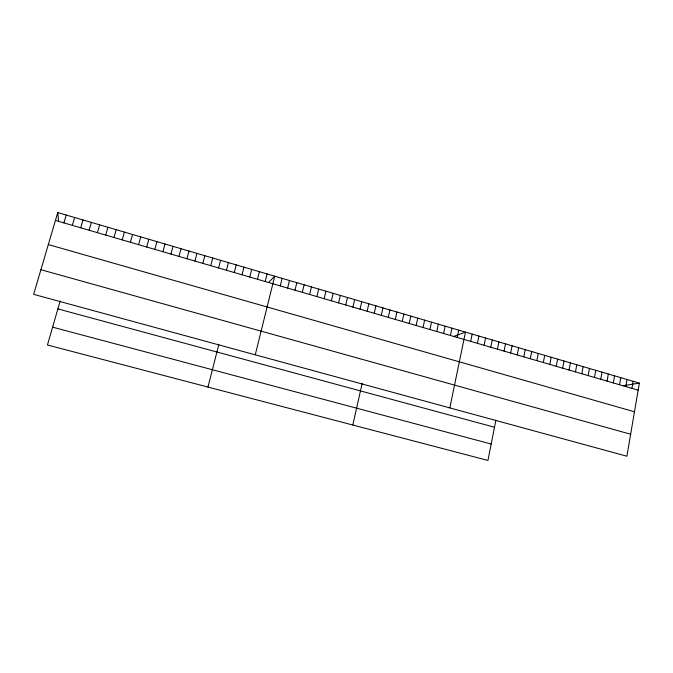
<?xml version="1.0" encoding="UTF-8"?>
<svg xmlns="http://www.w3.org/2000/svg" width="673" height="673" viewBox="0 0 673 673"><rect width="100%" height="100%" fill="white"/><g stroke="black" fill="none" stroke-linecap="round" stroke-linejoin="round"><path stroke-width="1.01" d="M639.35 383.105L626.908 456.227L33.65 294.345L57.76 212.559L639.35 383.105L623.274 385.696M625.781 386.563L627 379.488M631.972 388.363L633.184 381.305M619.564 384.754L620.792 377.671M613.33 382.937L614.567 375.845M600.787 379.286L602.057 372.169M607.071 381.111L608.325 374.011M594.495 377.444L595.765 370.327M588.177 375.61L589.455 368.476M575.474 371.908L576.778 364.758M581.834 373.759L583.129 366.625M569.089 370.049L570.41 362.89M562.678 368.181L564.016 361.014M549.807 364.43L551.162 357.245M556.26 366.314L557.597 359.138M543.338 362.545L544.701 355.352M536.844 360.652L538.223 353.451M530.332 358.759L531.72 351.55M517.243 354.949L518.656 347.714M523.796 356.858L525.201 349.632M495.892 420.137L487.95 460.441L47.455 344.997L60.183 300.966M510.664 353.031L512.086 345.787M504.06 351.104L505.499 343.853M497.431 349.178L498.886 341.918M484.114 345.299L485.586 338.023M490.785 347.243L492.249 339.974M477.426 343.348L478.907 336.063M470.713 341.388L472.202 334.094M449.825 407.905L465.48 332.117L453.922 336.365M457.211 337.459L458.734 330.14M443.616 333.497L445.164 326.161M450.422 335.482L451.953 328.155M436.785 331.511L438.342 324.159M429.929 329.509L431.502 322.157M423.048 327.507L424.629 320.146M416.141 325.496L417.74 318.119M402.261 321.458L403.884 314.055M409.218 323.477L410.824 316.091M395.287 319.423L396.927 312.02M388.287 317.387L389.936 309.967M352.803 425.025L362.158 383.408M381.263 315.334L382.92 307.914M374.213 313.281L375.887 305.845M367.138 311.22L368.829 303.775M352.913 307.081L354.629 299.611M360.038 309.151L361.738 301.697M345.762 304.995L347.495 297.525M338.586 302.909L340.328 295.422M331.385 300.806L333.143 293.31M324.159 298.703L325.934 291.199M316.907 296.591L318.691 289.079M309.63 294.471L311.431 286.942M294.993 290.206L296.818 282.66M302.32 292.343L304.137 284.805M287.632 288.069L289.483 280.506M280.254 285.916L282.113 278.344M255.269 354.822L274.719 276.182L268.636 282.382M265.179 281.524L267.072 273.936M257.49 279.287L259.391 271.682M249.767 277.032L251.685 269.427M242.019 274.777L243.954 267.156M234.246 272.515L236.189 264.884M207.965 387.068L218.876 344.29M226.431 270.243L228.399 262.596M218.599 267.955L220.584 260.308M210.733 265.667L212.735 258.003M202.834 263.37L204.853 255.69M194.909 261.057L196.945 253.368M186.959 258.743L189.004 251.046M178.968 256.413L181.037 248.707M170.959 254.083L173.037 246.36M162.908 251.736L165.003 244.005M154.832 249.38L156.944 241.641M146.722 247.025L148.851 239.268M138.588 244.652L140.733 236.888M130.411 242.272L132.581 234.498M122.208 239.882L124.396 232.092M113.981 237.485L116.177 229.686M105.711 235.079L107.924 227.264M97.417 232.656L99.646 224.841M89.088 230.233L91.335 222.401M80.726 227.794L82.989 219.953M72.331 225.354L74.61 217.497M63.901 222.898L66.206 215.032M52.612 327.154L491.189 444.029M57.895 308.899L494.495 427.237M40.91 269.713L630.651 434.236M48.321 244.577L634.471 411.775M55.438 220.433L638.147 390.163M57.76 212.559L58.576 221.19"/></g></svg>
